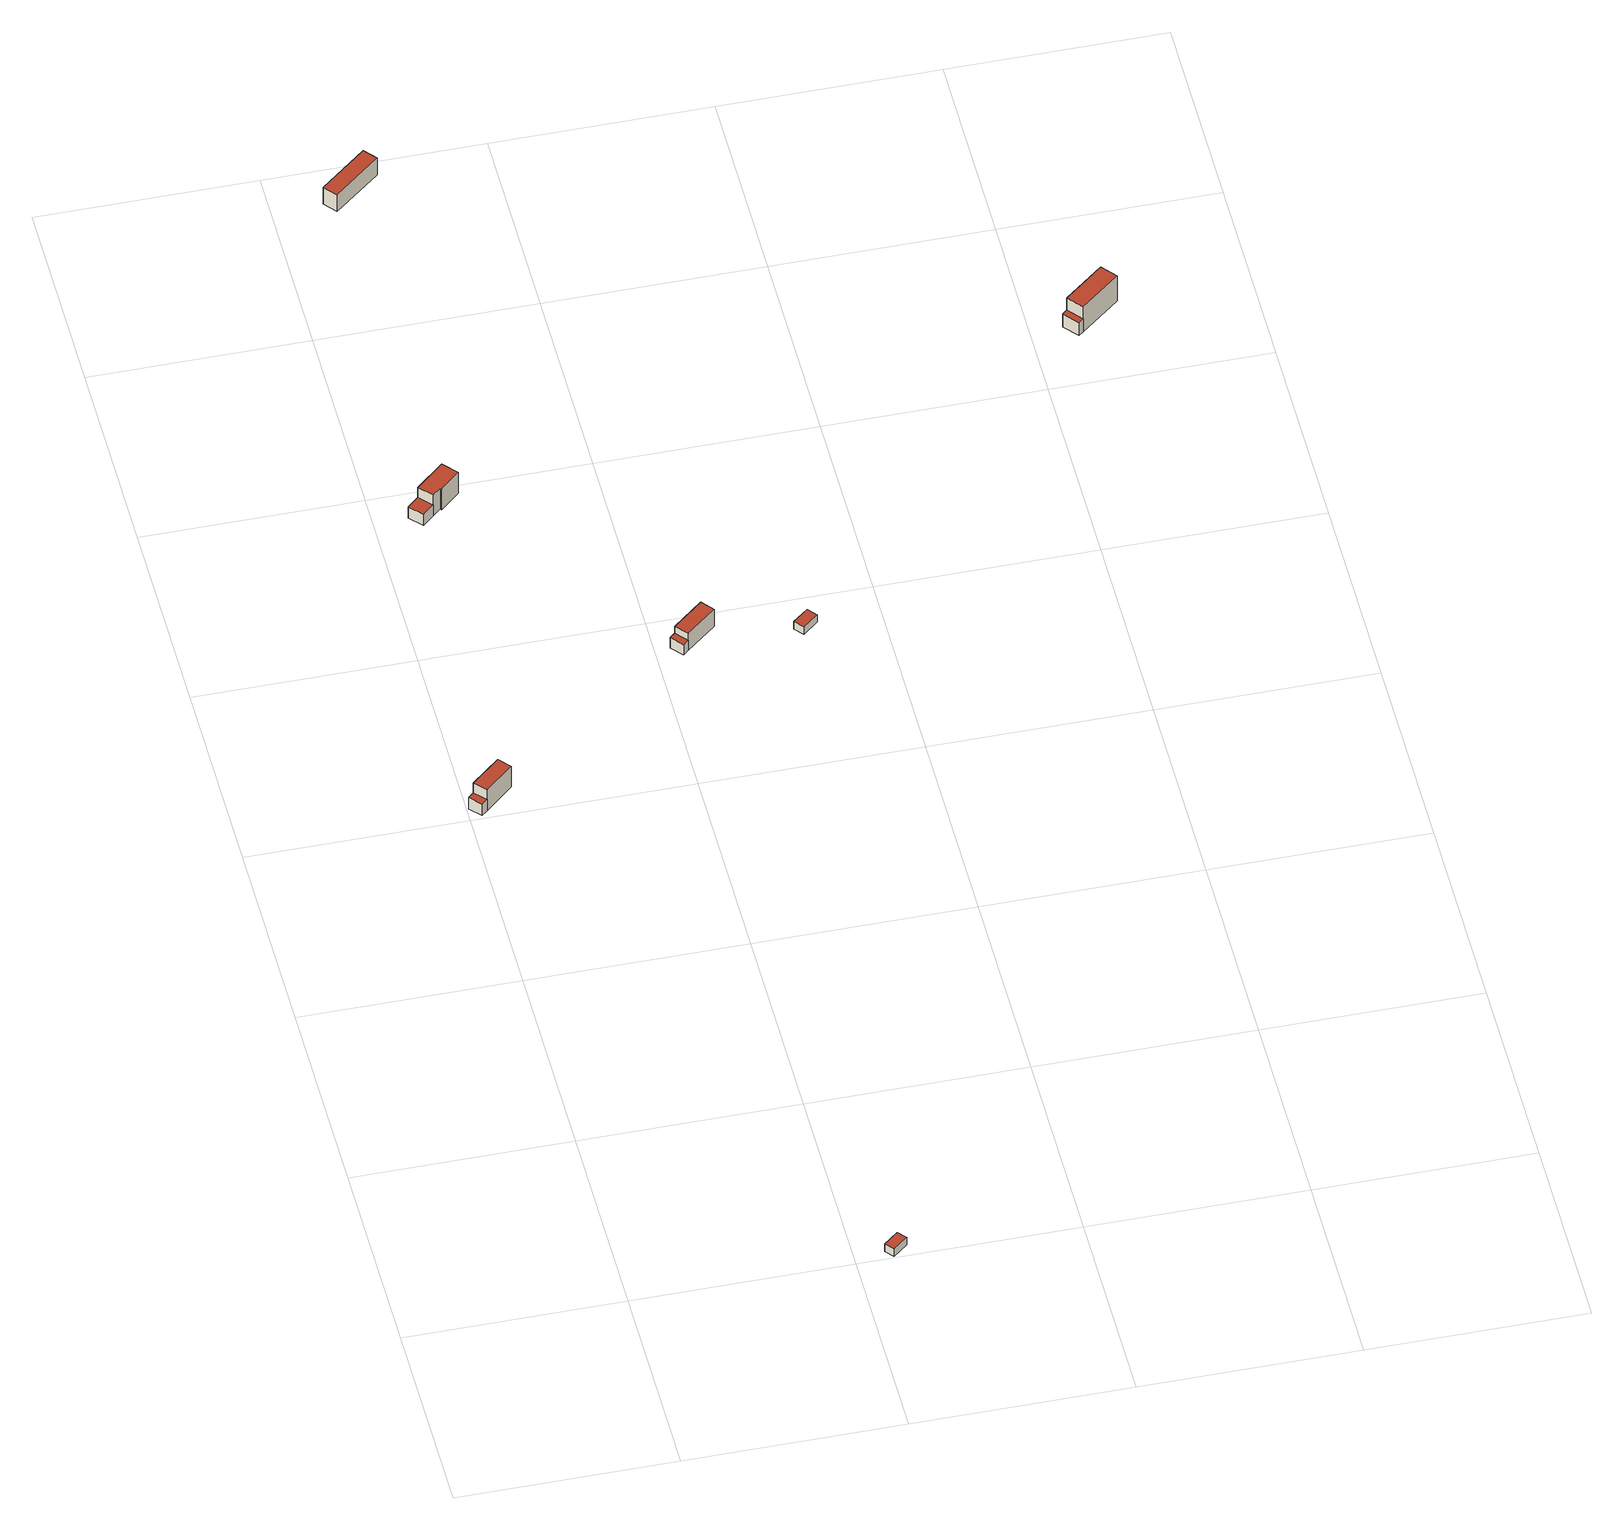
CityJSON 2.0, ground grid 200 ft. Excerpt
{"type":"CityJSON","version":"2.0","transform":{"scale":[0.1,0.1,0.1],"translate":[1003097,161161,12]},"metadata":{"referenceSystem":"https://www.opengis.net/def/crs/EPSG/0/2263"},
"CityObjects":{
"building1":{"type":"Building","attributes":{"name":"Bldg_2210009053","BIN":"3240185"},"geometry":[{"type":"MultiSurface","lod":"2","boundaries":[[[0,1,2,3]],[[4,5,6,7]],[[8,9,10,11,12,13]],[[3,6,5,0]],[[2,1,13,12]],[[3,2,12,11]],[[7,6,11,10]],[[4,7,10,9]],[[5,4,9,8]],[[1,0,8,13]]],"semantics":{"surfaces":[{"type":"RoofSurface","BIN":"3240185"},{"type":"GroundSurface"},{"type":"WallSurface"}],"values":[0,0,1,2,2,2,2,2,2,2]}}]},
"building2":{"type":"Building","attributes":{"name":"Bldg_2511002608","BIN":"3377563"},"geometry":[{"type":"MultiSurface","lod":"2","boundaries":[[[14,15,16,17]],[[18,19,20,21]],[[14,17,21,20]],[[15,14,20,19]],[[16,15,19,18]],[[17,16,18,21]]],"semantics":{"surfaces":[{"type":"RoofSurface","BIN":"3377563"},{"type":"GroundSurface"},{"type":"WallSurface"}],"values":[0,1,2,2,2,2]}}]},
"building3":{"type":"Building","attributes":{"name":"Bldg_2210014228","BIN":"3240277"},"geometry":[{"type":"MultiSurface","lod":"2","boundaries":[[[22,23,24,25]],[[26,27,28,29,30,31]],[[32,33,34,35,36,37,38,39]],[[25,28,27,22]],[[26,31,39,38]],[[27,26,38,37]],[[23,22,37,36]],[[24,23,36,35]],[[25,24,35,34]],[[29,28,34,33]],[[30,29,33,32]],[[31,30,32,39]]],"semantics":{"surfaces":[{"type":"RoofSurface","BIN":"3240277"},{"type":"GroundSurface"},{"type":"WallSurface"}],"values":[0,0,1,2,2,2,2,2,2,2,2,2]}}]},
"building4":{"type":"Building","attributes":{"name":"Bldg_2210014941","BIN":"3240262"},"geometry":[{"type":"MultiSurface","lod":"2","boundaries":[[[40,41,42,43]],[[44,45,46,47]],[[48,49,50,51,52,53]],[[43,46,45,40]],[[44,47,53,52]],[[45,44,52,51]],[[41,40,51,50]],[[42,41,50,49]],[[43,42,49,48]],[[47,46,48,53]]],"semantics":{"surfaces":[{"type":"RoofSurface","BIN":"3240262"},{"type":"GroundSurface"},{"type":"WallSurface"}],"values":[0,0,1,2,2,2,2,2,2,2]}}]},
"building5":{"type":"Building","attributes":{"name":"Bldg_2210008862","BIN":"3239276"},"geometry":[{"type":"MultiSurface","lod":"2","boundaries":[[[54,55,56,57]],[[58,59,60,61]],[[54,57,61,60]],[[55,54,60,59]],[[56,55,59,58]],[[57,56,58,61]]],"semantics":{"surfaces":[{"type":"RoofSurface","BIN":"3239276"},{"type":"GroundSurface"},{"type":"WallSurface"}],"values":[0,1,2,2,2,2]}}]},
"building6":{"type":"Building","attributes":{"name":"Bldg_2511016246","BIN":"3413154"},"geometry":[{"type":"MultiSurface","lod":"2","boundaries":[[[62,63,64,65]],[[66,67,68,69]],[[62,65,69,68]],[[63,62,68,67]],[[64,63,67,66]],[[65,64,66,69]]],"semantics":{"surfaces":[{"type":"RoofSurface","BIN":"3413154"},{"type":"GroundSurface"},{"type":"WallSurface"}],"values":[0,1,2,2,2,2]}}]},
"building7":{"type":"Building","attributes":{"name":"Bldg_2210009393","BIN":"3240394"},"geometry":[{"type":"MultiSurface","lod":"2","boundaries":[[[70,71,72,73]],[[74,75,76,77]],[[78,79,80,81,82,83]],[[73,76,75,70]],[[72,71,83,82]],[[73,72,82,81]],[[77,76,81,80]],[[74,77,80,79]],[[75,74,79,78]],[[71,70,78,83]]],"semantics":{"surfaces":[{"type":"RoofSurface","BIN":"3240394"},{"type":"GroundSurface"},{"type":"WallSurface"}],"values":[0,0,1,2,2,2,2,2,2,2]}}]}
},
"vertices":[
[63,6163,174],[9,6116,174],[105,6007,174],[159,6055,174],[331,6398,290],[63,6163,290],[159,6055,290],[426,6289,290],[63,6163,39],[331,6398,39],[426,6289,39],[159,6055,39],[105,6007,39],[9,6116,39],
[2408,203,101],[2272,88,101],[2338,10,101],[2474,125,101],[2338,10,11],[2272,88,11],[2408,203,11],[2474,125,11],
[411,9781,167],[306,9687,167],[413,9568,167],[518,9662,167],[673,10015,286],[411,9781,286],[518,9662,286],[594,9730,286],[605,9717,286],[791,9884,286],[605,9717,34],[594,9730,34],[518,9662,34],[413,9568,34],[306,9687,34],[411,9781,34],[673,10015,34],[791,9884,34],
[2184,7684,158],[2132,7641,158],[2225,7530,158],[2276,7574,158],[2468,7923,238],[2184,7684,238],[2276,7574,238],[2560,7812,238],[2276,7574,34],[2225,7530,34],[2132,7641,34],[2184,7684,34],[2468,7923,34],[2560,7812,34],
[895,13957,212],[463,13599,212],[560,13482,212],[992,13840,212],[560,13482,9],[463,13599,9],[895,13957,9],[992,13840,9],
[3288,7542,124],[3430,7661,124],[3360,7746,124],[3217,7626,124],[3360,7746,35],[3430,7661,35],[3288,7542,35],[3217,7626,35],
[6334,10738,183],[6289,10701,183],[6404,10563,183],[6448,10600,183],[6701,11042,326],[6334,10738,326],[6448,10600,326],[6816,10904,326],[6334,10738,27],[6701,11042,27],[6816,10904,27],[6448,10600,27],[6404,10563,27],[6289,10701,27]
]}
